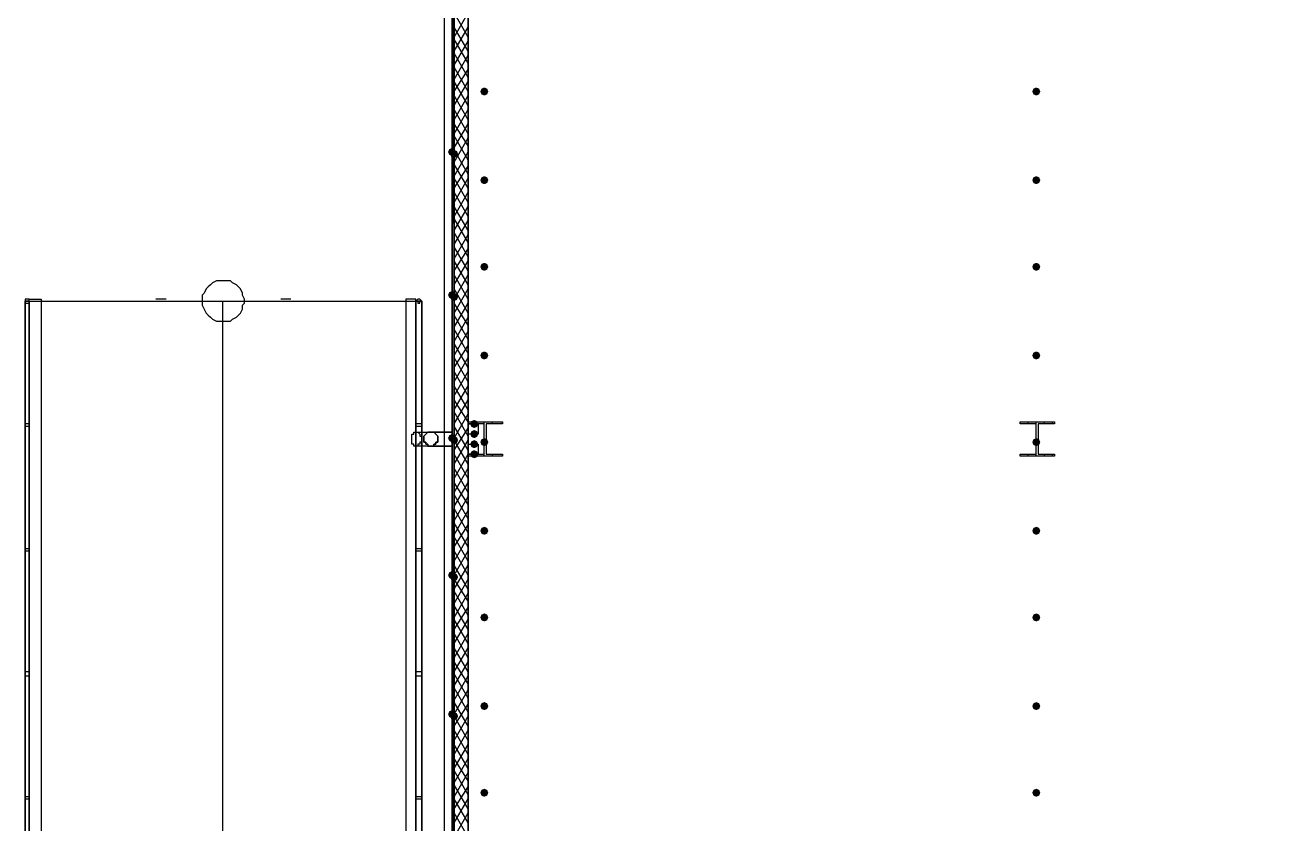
# Model space of a CAD drawing. Header units: millimetres. Extents: x 0 to 420, y 0 to 297.
# Drawn here: x 95.17 to 121.43, y 196.36 to 213.15 of the extents above; entities that cross this region are included whole.
import ezdxf

# ---------------------------------------------------------------- set-up
doc = ezdxf.new("R2010")
doc.units = ezdxf.units.MM
doc.layers.get('0').update_dxf_attribs({"linetype": 'CONTINUOUS'})

msp = doc.modelspace()

# ---------------------------------------------------------------- hatches: boundary and pattern name
at = {"true_color": 0x000007}
h = msp.add_hatch(color=0, dxfattribs=at)
h.paths.add_polyline_path([(104.182333, 222.504), (104.14, 222.504), (104.182333, 204.47)], flags=0)
h.paths.add_polyline_path([(104.14, 222.504), (104.182333, 204.47), (104.14, 204.47)], flags=0)
for points in [[(104.902, 211.751333), (104.877129, 211.691537), (104.817333, 211.666667), (104.757538, 211.691537), (104.732667, 211.751333), (104.757537, 211.811129), (104.817333, 211.836), (104.877129, 211.811129)], [(116.501333, 211.751333), (116.476463, 211.691537), (116.416667, 211.666667), (116.356871, 211.691537), (116.332, 211.751333), (116.356871, 211.811129), (116.416667, 211.836), (116.476462, 211.811129)], [(104.902, 209.888667), (104.877129, 209.828871), (104.817333, 209.804), (104.757538, 209.828871), (104.732667, 209.888667), (104.757537, 209.948462), (104.817333, 209.973333), (104.877129, 209.948463)], [(116.501333, 209.888667), (116.476463, 209.828871), (116.416667, 209.804), (116.356871, 209.828871), (116.332, 209.888667), (116.356871, 209.948462), (116.416667, 209.973333), (116.476462, 209.948463)], [(104.902, 208.068333), (104.877129, 208.008537), (104.817333, 207.983667), (104.757538, 208.008537), (104.732667, 208.068333), (104.757537, 208.128129), (104.817333, 208.153), (104.877129, 208.128129)], [(116.501333, 208.068333), (116.476463, 208.008537), (116.416667, 207.983667), (116.356871, 208.008537), (116.332, 208.068333), (116.356871, 208.128129), (116.416667, 208.153), (116.476462, 208.128129)], [(104.902, 206.205667), (104.877129, 206.145871), (104.817333, 206.121), (104.757538, 206.145871), (104.732667, 206.205667), (104.757537, 206.265462), (104.817333, 206.290333), (104.877129, 206.265463)], [(116.501333, 206.205667), (116.476463, 206.145871), (116.416667, 206.121), (116.356871, 206.145871), (116.332, 206.205667), (116.356871, 206.265462), (116.416667, 206.290333), (116.476462, 206.265463)], [(104.690333, 204.766333), (104.665463, 204.706537), (104.605667, 204.681667), (104.545871, 204.706537), (104.521, 204.766333), (104.545871, 204.826129), (104.605667, 204.851), (104.665462, 204.826129)], [(104.690333, 204.554667), (104.665463, 204.494871), (104.605667, 204.47), (104.545871, 204.494871), (104.521, 204.554667), (104.545871, 204.614462), (104.605667, 204.639333), (104.665462, 204.614463)], [(104.690333, 204.343), (104.665463, 204.283204), (104.605667, 204.258333), (104.545871, 204.283204), (104.521, 204.343), (104.545871, 204.402796), (104.605667, 204.427667), (104.665462, 204.402796)], [(104.902, 204.385333), (104.877129, 204.325537), (104.817333, 204.300667), (104.757538, 204.325537), (104.732667, 204.385333), (104.757537, 204.445129), (104.817333, 204.47), (104.877129, 204.445129)], [(116.501333, 204.385333), (116.476463, 204.325537), (116.416667, 204.300667), (116.356871, 204.325537), (116.332, 204.385333), (116.356871, 204.445129), (116.416667, 204.47), (116.476462, 204.445129)], [(104.690333, 204.131333), (104.665463, 204.071537), (104.605667, 204.046667), (104.545871, 204.071537), (104.521, 204.131333), (104.545871, 204.191129), (104.605667, 204.216), (104.665462, 204.191129)], [(104.902, 202.522667), (104.877129, 202.462871), (104.817333, 202.438), (104.757538, 202.462871), (104.732667, 202.522667), (104.757537, 202.582462), (104.817333, 202.607333), (104.877129, 202.582463)], [(116.501333, 202.522667), (116.476463, 202.462871), (116.416667, 202.438), (116.356871, 202.462871), (116.332, 202.522667), (116.356871, 202.582462), (116.416667, 202.607333), (116.476462, 202.582463)], [(104.902, 200.702333), (104.877129, 200.642537), (104.817333, 200.617667), (104.757538, 200.642537), (104.732667, 200.702333), (104.757537, 200.762129), (104.817333, 200.787), (104.877129, 200.762129)], [(116.501333, 200.702333), (116.476463, 200.642537), (116.416667, 200.617667), (116.356871, 200.642537), (116.332, 200.702333), (116.356871, 200.762129), (116.416667, 200.787), (116.476462, 200.762129)], [(104.902, 198.839667), (104.877129, 198.779871), (104.817333, 198.755), (104.757538, 198.779871), (104.732667, 198.839667), (104.757537, 198.899462), (104.817333, 198.924333), (104.877129, 198.899463)], [(116.501333, 198.839667), (116.476463, 198.779871), (116.416667, 198.755), (116.356871, 198.779871), (116.332, 198.839667), (116.356871, 198.899462), (116.416667, 198.924333), (116.476462, 198.899463)], [(104.902, 197.019333), (104.877129, 196.959537), (104.817333, 196.934667), (104.757538, 196.959537), (104.732667, 197.019333), (104.757537, 197.079129), (104.817333, 197.104), (104.877129, 197.079129)], [(116.501333, 197.019333), (116.476463, 196.959537), (116.416667, 196.934667), (116.356871, 196.959537), (116.332, 197.019333), (116.356871, 197.079129), (116.416667, 197.104), (116.476462, 197.079129)]]:
    msp.add_hatch(color=0, dxfattribs=at).paths.add_polyline_path(points, flags=0)
at = {"true_color": 0x0000fe}
for points in [[(104.224667, 210.481333), (104.199796, 210.421537), (104.14, 210.396667), (104.080204, 210.421537), (104.055333, 210.481333), (104.080204, 210.541129), (104.14, 210.566), (104.199796, 210.541129)], [(104.267, 210.439), (104.242129, 210.379204), (104.182333, 210.354333), (104.122538, 210.379204), (104.097667, 210.439), (104.122537, 210.498796), (104.182333, 210.523667), (104.242129, 210.498796)], [(104.224667, 207.475667), (104.199796, 207.415871), (104.14, 207.391), (104.080204, 207.415871), (104.055333, 207.475667), (104.080204, 207.535462), (104.14, 207.560333), (104.199796, 207.535463)], [(104.267, 207.433333), (104.242129, 207.373537), (104.182333, 207.348667), (104.122538, 207.373537), (104.097667, 207.433333), (104.122537, 207.493129), (104.182333, 207.518), (104.242129, 207.493129)], [(104.224667, 204.47), (104.199796, 204.410204), (104.14, 204.385333), (104.080204, 204.410204), (104.055333, 204.47), (104.080204, 204.529796), (104.14, 204.554667), (104.199796, 204.529796)], [(104.267, 204.427667), (104.242129, 204.367871), (104.182333, 204.343), (104.122538, 204.367871), (104.097667, 204.427667), (104.122537, 204.487462), (104.182333, 204.512333), (104.242129, 204.487463)], [(104.224667, 201.591333), (104.199796, 201.531537), (104.14, 201.506667), (104.080204, 201.531537), (104.055333, 201.591333), (104.080204, 201.651129), (104.14, 201.676), (104.199796, 201.651129)], [(104.267, 201.549), (104.242129, 201.489204), (104.182333, 201.464333), (104.122538, 201.489204), (104.097667, 201.549), (104.122537, 201.608796), (104.182333, 201.633667), (104.242129, 201.608796)], [(104.224667, 198.670333), (104.199796, 198.610537), (104.14, 198.585667), (104.080204, 198.610537), (104.055333, 198.670333), (104.080204, 198.730129), (104.14, 198.755), (104.199796, 198.730129)], [(104.267, 198.628), (104.242129, 198.568204), (104.182333, 198.543333), (104.122538, 198.568204), (104.097667, 198.628), (104.122537, 198.687796), (104.182333, 198.712667), (104.242129, 198.687796)]]:
    msp.add_hatch(color=0, dxfattribs=at).paths.add_polyline_path(points, flags=0)
at = {"true_color": 0x000007}
h = msp.add_hatch(color=0, dxfattribs=at)
h.paths.add_polyline_path([(104.182333, 204.427667), (104.14, 204.427667), (104.182333, 187.071)], flags=0)
h.paths.add_polyline_path([(104.14, 204.427667), (104.182333, 187.071), (104.14, 187.071)], flags=0)

# ---------------------------------------------------------------- linework, layer by layer
at = {"color": 0, "true_color": 0x000007}
for points in [[(103.970667, 105.029), (389.763, 105.029), (389.763, 222.715667), (103.970667, 222.715667)], [(104.182333, 222.504), (104.14, 222.504), (104.182333, 204.47)], [(104.14, 222.504), (104.182333, 204.47), (104.14, 204.47)], [(104.478667, 216.111667), (104.478667, 187.706), (133.688667, 187.706), (133.688667, 222.207667), (121.285, 222.207667), (121.285, 216.111667)], [(99.314, 206.925333), (99.398667, 206.925333), (99.483333, 206.925333), (99.525667, 206.967667), (99.610333, 207.01), (99.652667, 207.052333), (99.695, 207.094667), (99.737333, 207.179333), (99.737333, 207.264), (99.779667, 207.306333), (99.779667, 207.391), (99.737333, 207.475667), (99.737333, 207.518), (99.695, 207.602667), (99.652667, 207.645), (99.610333, 207.687333), (99.525667, 207.729667), (99.483333, 207.772), (99.398667, 207.772), (99.314, 207.772), (99.271667, 207.772), (99.187, 207.772), (99.102333, 207.729667), (99.06, 207.687333), (99.017667, 207.645), (98.975333, 207.602667), (98.933, 207.518), (98.890667, 207.475667), (98.890667, 207.391), (98.890667, 207.306333), (98.890667, 207.264), (98.933, 207.179333), (98.975333, 207.094667), (99.017667, 207.052333), (99.06, 207.01), (99.102333, 206.967667), (99.187, 206.925333), (99.271667, 206.925333)], [(95.25, 207.348667), (95.25, 207.391), (95.207667, 207.391), (95.165333, 207.391), (95.165333, 207.348667), (95.165333, 207.306333), (95.207667, 207.306333), (95.25, 207.306333)], [(95.165333, 181.271333), (95.165333, 207.348667), (95.25, 207.348667), (95.25, 181.271333), (95.165333, 181.271333), (95.165333, 207.348667), (95.25, 207.348667), (95.25, 181.271333), (95.165333, 181.271333), (95.165333, 207.348667), (95.25, 207.348667), (95.25, 181.271333), (95.165333, 181.271333), (95.165333, 207.348667), (95.25, 207.348667), (95.25, 181.271333), (95.165333, 181.271333), (95.25, 181.271333), (95.25, 207.348667), (95.165333, 207.348667)], [(95.377, 181.271333), (95.25, 181.271333), (95.25, 207.391), (95.504, 207.391), (95.504, 181.271333)], [(103.293333, 181.271333), (103.378, 181.271333), (103.378, 207.391), (103.166333, 207.391), (103.166333, 181.271333)], [(103.505, 207.348667), (103.462667, 207.391), (103.420333, 207.391), (103.378, 207.348667), (103.420333, 207.348667), (103.420333, 207.306333), (103.462667, 207.306333), (103.462667, 207.348667)], [(103.378, 181.271333), (103.378, 207.348667), (103.505, 207.348667), (103.505, 181.271333), (103.378, 181.271333), (103.378, 207.348667), (103.505, 207.348667), (103.505, 181.271333), (103.378, 181.271333), (103.378, 207.348667), (103.505, 207.348667), (103.505, 181.271333), (103.378, 181.271333), (103.378, 207.348667), (103.505, 207.348667), (103.505, 181.271333), (103.378, 181.271333), (103.505, 181.271333), (103.505, 207.348667), (103.378, 207.348667)], [(95.165333, 204.724), (95.25, 204.724), (95.25, 204.766333), (95.165333, 204.766333)], [(103.378, 204.724), (103.505, 204.724), (103.505, 204.766333), (103.378, 204.766333)], [(104.14, 204.173667), (104.14, 204.300667), (103.716667, 204.300667), (103.674333, 204.300667), (103.632, 204.300667), (103.632, 204.343), (103.589667, 204.343), (103.589667, 204.385333), (103.547333, 204.385333), (103.547333, 204.427667), (103.547333, 204.47), (103.547333, 204.512333), (103.589667, 204.554667), (103.632, 204.597), (103.674333, 204.597), (103.716667, 204.597), (104.14, 204.597), (104.14, 204.724), (104.14, 204.597), (103.716667, 204.597), (103.674333, 204.597), (103.632, 204.597), (103.589667, 204.554667), (103.547333, 204.512333), (103.547333, 204.47), (103.547333, 204.427667), (103.547333, 204.385333), (103.589667, 204.385333), (103.589667, 204.343), (103.632, 204.343), (103.632, 204.300667), (103.674333, 204.300667), (103.716667, 204.300667), (104.14, 204.300667), (104.14, 204.173667), (104.14, 204.300667), (103.716667, 204.300667), (103.674333, 204.300667), (103.632, 204.300667), (103.632, 204.343), (103.589667, 204.343), (103.589667, 204.385333), (103.547333, 204.385333), (103.547333, 204.427667), (103.547333, 204.47), (103.547333, 204.512333), (103.589667, 204.554667), (103.632, 204.597), (103.674333, 204.597), (103.716667, 204.597), (104.14, 204.597), (104.14, 204.724), (104.14, 204.597), (103.716667, 204.597), (103.674333, 204.597), (103.632, 204.597), (103.589667, 204.554667), (103.547333, 204.512333), (103.547333, 204.47), (103.547333, 204.427667), (103.547333, 204.385333), (103.589667, 204.385333), (103.589667, 204.343), (103.632, 204.343), (103.632, 204.300667), (103.674333, 204.300667), (103.716667, 204.300667), (104.14, 204.300667), (104.14, 204.173667), (104.14, 204.300667), (103.716667, 204.300667), (103.674333, 204.300667), (103.632, 204.300667), (103.632, 204.343), (103.589667, 204.343), (103.589667, 204.385333), (103.547333, 204.385333), (103.547333, 204.427667), (103.547333, 204.47), (103.547333, 204.512333), (103.589667, 204.554667), (103.632, 204.597), (103.674333, 204.597), (103.716667, 204.597), (104.14, 204.597), (104.14, 204.724), (104.14, 204.597), (103.716667, 204.597), (103.674333, 204.597), (103.632, 204.597), (103.589667, 204.554667), (103.547333, 204.512333), (103.547333, 204.47), (103.547333, 204.427667), (103.547333, 204.385333), (103.589667, 204.385333), (103.589667, 204.343), (103.632, 204.343), (103.632, 204.300667), (103.674333, 204.300667), (103.716667, 204.300667), (104.14, 204.300667)], [(105.198333, 204.089), (104.478667, 204.089), (104.478667, 204.131333), (104.817333, 204.131333), (104.817333, 204.766333), (104.478667, 204.766333), (104.478667, 204.808667), (105.198333, 204.808667), (105.198333, 204.766333), (104.859667, 204.766333), (104.859667, 204.131333), (105.198333, 204.131333)], [(104.690333, 204.554667), (104.478667, 204.554667), (104.478667, 204.766333), (104.690333, 204.766333), (104.690333, 204.554667), (104.478667, 204.554667), (104.478667, 204.766333), (104.690333, 204.766333)], [(116.797667, 204.089), (116.078, 204.089), (116.078, 204.131333), (116.416667, 204.131333), (116.416667, 204.766333), (116.078, 204.766333), (116.078, 204.808667), (116.797667, 204.808667), (116.797667, 204.766333), (116.459, 204.766333), (116.459, 204.131333), (116.797667, 204.131333)], [(103.378, 204.300667), (103.335667, 204.300667), (103.335667, 204.343), (103.293333, 204.343), (103.293333, 204.385333), (103.293333, 204.427667), (103.293333, 204.47), (103.293333, 204.512333), (103.293333, 204.554667), (103.335667, 204.554667), (103.335667, 204.597), (103.378, 204.597), (103.420333, 204.597), (103.462667, 204.554667), (103.462667, 204.512333), (103.505, 204.512333), (103.505, 204.47), (103.505, 204.427667), (103.505, 204.385333), (103.462667, 204.385333), (103.462667, 204.343), (103.420333, 204.343), (103.420333, 204.300667)], [(103.716667, 204.300667), (103.759, 204.300667), (103.759, 204.343), (103.801333, 204.343), (103.801333, 204.385333), (103.843667, 204.385333), (103.843667, 204.427667), (103.843667, 204.47), (103.843667, 204.512333), (103.801333, 204.554667), (103.759, 204.597), (103.716667, 204.597), (103.674333, 204.597), (103.632, 204.597), (103.589667, 204.554667), (103.547333, 204.512333), (103.547333, 204.47), (103.547333, 204.427667), (103.547333, 204.385333), (103.589667, 204.385333), (103.589667, 204.343), (103.632, 204.343), (103.632, 204.300667), (103.674333, 204.300667), (103.716667, 204.300667), (103.674333, 204.300667), (103.632, 204.300667), (103.632, 204.343), (103.589667, 204.343), (103.589667, 204.385333), (103.547333, 204.385333), (103.547333, 204.427667), (103.547333, 204.47), (103.547333, 204.512333), (103.589667, 204.554667), (103.632, 204.597), (103.674333, 204.597), (103.716667, 204.597), (103.759, 204.597), (103.801333, 204.554667), (103.843667, 204.512333), (103.843667, 204.47), (103.843667, 204.427667), (103.843667, 204.385333), (103.801333, 204.385333), (103.801333, 204.343), (103.759, 204.343), (103.759, 204.300667)], [(103.716667, 204.597), (103.759, 204.597), (103.801333, 204.554667), (103.843667, 204.512333), (103.843667, 204.47), (103.843667, 204.427667), (103.843667, 204.385333), (103.801333, 204.385333), (103.801333, 204.343), (103.759, 204.343), (103.759, 204.300667), (103.716667, 204.300667), (103.674333, 204.300667), (103.632, 204.300667), (103.632, 204.343), (103.589667, 204.343), (103.589667, 204.385333), (103.547333, 204.385333), (103.547333, 204.427667), (103.547333, 204.47), (103.547333, 204.512333), (103.589667, 204.554667), (103.632, 204.597), (103.674333, 204.597)], [(104.182333, 204.427667), (104.14, 204.427667), (104.182333, 187.071)], [(104.14, 204.427667), (104.182333, 187.071), (104.14, 187.071)], [(104.14, 204.427667), (104.14, 187.071), (104.182333, 187.071), (104.182333, 204.427667)], [(104.14, 204.427667), (104.14, 187.071), (104.182333, 187.071), (104.182333, 204.427667)], [(104.690333, 204.131333), (104.478667, 204.131333), (104.478667, 204.343), (104.690333, 204.343), (104.690333, 204.131333), (104.478667, 204.131333), (104.478667, 204.343), (104.690333, 204.343)], [(95.165333, 202.099333), (95.25, 202.099333), (95.25, 202.141667), (95.165333, 202.141667)], [(103.378, 202.099333), (103.505, 202.099333), (103.505, 202.141667), (103.378, 202.141667)], [(95.165333, 199.474667), (95.25, 199.474667), (95.25, 199.559333), (95.165333, 199.559333)], [(103.378, 199.474667), (103.505, 199.474667), (103.505, 199.559333), (103.378, 199.559333)], [(95.165333, 196.892333), (95.25, 196.892333), (95.25, 196.934667), (95.165333, 196.934667)], [(103.378, 196.892333), (103.505, 196.892333), (103.505, 196.934667), (103.378, 196.934667)]]:
    msp.add_lwpolyline(points, close=True, dxfattribs=at)
for points in [[(104.14, 222.546333), (104.14, 204.47), (104.182333, 204.47)], [(104.14, 222.546333), (104.14, 204.47), (104.182333, 204.47)], [(104.14, 204.47), (104.14, 222.504), (104.182333, 204.47), (104.182333, 222.504)], [(104.182333, 204.47), (104.182333, 222.504)], [(104.182333, 204.47), (104.182333, 222.504)], [(104.182333, 222.504), (104.182333, 167.216667)], [(104.478667, 187.706), (104.478667, 216.111667)], [(104.182333, 212.894333), (104.478667, 213.402333)], [(104.478667, 212.894333), (104.182333, 213.402333)], [(104.182333, 212.598), (104.478667, 213.106)], [(104.478667, 212.598), (104.182333, 213.106)], [(104.478667, 212.344), (104.182333, 212.852)], [(104.182333, 212.301667), (104.478667, 212.809667)], [(104.478667, 212.047667), (104.182333, 212.555667)], [(104.182333, 212.005333), (104.478667, 212.513333)], [(104.478667, 211.751333), (104.182333, 212.259333)], [(104.182333, 211.751333), (104.478667, 212.217)], [(104.182333, 211.455), (104.478667, 211.963)], [(104.478667, 211.455), (104.182333, 211.963)], [(104.182333, 211.158667), (104.478667, 211.666667)], [(104.478667, 211.158667), (104.182333, 211.666667)], [(104.182333, 210.862333), (104.478667, 211.370333)], [(104.478667, 210.862333), (104.182333, 211.370333)], [(104.182333, 210.566), (104.478667, 211.074)], [(104.478667, 210.608333), (104.182333, 211.074)], [(104.478667, 210.312), (104.182333, 210.82)], [(104.182333, 210.269667), (104.478667, 210.777667)], [(104.478667, 210.015667), (104.182333, 210.523667)], [(104.182333, 209.973333), (104.478667, 210.481333)], [(104.478667, 209.719333), (104.182333, 210.227333)], [(104.182333, 209.719333), (104.478667, 210.185)], [(104.182333, 209.423), (104.478667, 209.931)], [(104.478667, 209.423), (104.182333, 209.931)], [(104.182333, 209.126667), (104.478667, 209.634667)], [(104.478667, 209.126667), (104.182333, 209.634667)], [(104.182333, 208.830333), (104.478667, 209.338333)], [(104.478667, 208.830333), (104.182333, 209.338333)], [(104.478667, 208.576333), (104.182333, 209.084333)], [(104.182333, 208.534), (104.478667, 209.042)], [(104.478667, 208.28), (104.182333, 208.788)], [(104.182333, 208.237667), (104.478667, 208.745667)], [(104.478667, 207.983667), (104.182333, 208.491667)], [(104.182333, 207.983667), (104.478667, 208.449333)], [(104.182333, 207.687333), (104.478667, 208.195333)], [(104.478667, 207.687333), (104.182333, 208.195333)], [(104.182333, 207.391), (104.478667, 207.899)], [(104.478667, 207.391), (104.182333, 207.899)], [(104.182333, 207.094667), (104.478667, 207.602667)], [(104.478667, 207.094667), (104.182333, 207.602667)], [(95.25, 207.348667), (103.378, 207.348667)], [(95.25, 207.348667), (95.25, 181.271333), (103.378, 181.271333), (103.378, 207.348667)], [(99.314, 207.348667), (99.314, 181.271333), (95.25, 185.250667)], [(98.128667, 207.391), (97.917, 207.391)], [(100.753333, 207.391), (100.541667, 207.391)], [(104.182333, 206.798333), (104.478667, 207.306333)], [(104.478667, 206.840667), (104.182333, 207.306333)], [(104.478667, 206.544333), (104.182333, 207.052333)], [(104.182333, 206.502), (104.478667, 207.01)], [(104.478667, 206.248), (104.182333, 206.756)], [(104.182333, 206.205667), (104.478667, 206.713667)], [(104.478667, 205.951667), (104.182333, 206.459667)], [(104.182333, 205.951667), (104.478667, 206.417333)], [(104.182333, 205.655333), (104.478667, 206.163333)], [(104.478667, 205.655333), (104.182333, 206.163333)], [(104.182333, 205.359), (104.478667, 205.867)], [(104.478667, 205.359), (104.182333, 205.867)], [(104.182333, 205.062667), (104.478667, 205.570667)], [(104.478667, 205.062667), (104.182333, 205.570667)], [(104.182333, 204.766333), (104.478667, 205.274333)], [(104.478667, 204.808667), (104.182333, 205.274333)], [(104.478667, 204.512333), (104.182333, 205.020333)], [(104.182333, 204.47), (104.478667, 204.978)], [(104.478667, 204.216), (104.182333, 204.724)], [(104.182333, 204.216), (104.478667, 204.681667)], [(104.478667, 204.766333), (104.478667, 204.808667)], [(104.648, 204.766333), (104.648, 204.808667)], [(104.817333, 204.089), (104.817333, 204.808667)], [(104.986667, 204.766333), (104.986667, 204.808667)], [(105.198333, 204.766333), (105.198333, 204.808667)], [(116.078, 204.766333), (116.078, 204.808667)], [(116.247333, 204.766333), (116.247333, 204.808667)], [(116.416667, 204.089), (116.416667, 204.808667)], [(116.586, 204.766333), (116.586, 204.808667)], [(116.755333, 204.766333), (116.755333, 204.808667)], [(103.378, 204.597), (103.716667, 204.597)], [(104.14, 187.071), (104.14, 204.427667), (104.182333, 187.071), (104.182333, 204.427667)], [(104.182333, 203.919667), (104.478667, 204.427667)], [(104.478667, 203.919667), (104.182333, 204.427667)], [(103.716667, 204.300667), (103.378, 204.300667)], [(104.182333, 203.623333), (104.478667, 204.131333)], [(104.478667, 203.623333), (104.182333, 204.131333)], [(104.478667, 204.089), (104.478667, 204.131333)], [(104.648, 204.089), (104.648, 204.131333)], [(104.986667, 204.089), (104.986667, 204.131333)], [(105.198333, 204.089), (105.198333, 204.131333)], [(116.078, 204.089), (116.078, 204.131333)], [(116.247333, 204.089), (116.247333, 204.131333)], [(116.586, 204.089), (116.586, 204.131333)], [(116.755333, 204.089), (116.755333, 204.131333)], [(104.182333, 203.327), (104.478667, 203.835)], [(104.478667, 203.327), (104.182333, 203.835)], [(104.182333, 203.030667), (104.478667, 203.538667)], [(104.478667, 203.073), (104.182333, 203.538667)], [(104.478667, 202.776667), (104.182333, 203.284667)], [(104.182333, 202.734333), (104.478667, 203.242333)], [(104.478667, 202.480333), (104.182333, 202.988333)], [(104.182333, 202.438), (104.478667, 202.946)], [(104.478667, 202.184), (104.182333, 202.692)], [(104.182333, 202.184), (104.478667, 202.649667)], [(104.182333, 201.887667), (104.478667, 202.395667)], [(104.478667, 201.887667), (104.182333, 202.395667)], [(104.182333, 201.591333), (104.478667, 202.099333)], [(104.478667, 201.591333), (104.182333, 202.099333)], [(104.182333, 201.295), (104.478667, 201.803)], [(104.478667, 201.295), (104.182333, 201.803)], [(104.182333, 200.998667), (104.478667, 201.506667)], [(104.478667, 201.041), (104.182333, 201.506667)], [(104.478667, 200.744667), (104.182333, 201.252667)], [(104.182333, 200.702333), (104.478667, 201.210333)], [(104.478667, 200.448333), (104.182333, 200.956333)], [(104.182333, 200.448333), (104.478667, 200.914)], [(104.182333, 200.152), (104.478667, 200.66)], [(104.478667, 200.152), (104.182333, 200.66)], [(104.182333, 199.855667), (104.478667, 200.363667)], [(104.478667, 199.855667), (104.182333, 200.363667)], [(104.182333, 199.559333), (104.478667, 200.067333)], [(104.478667, 199.559333), (104.182333, 200.067333)], [(104.182333, 199.263), (104.478667, 199.771)], [(104.478667, 199.305333), (104.182333, 199.771)], [(104.478667, 199.009), (104.182333, 199.517)], [(104.182333, 198.966667), (104.478667, 199.474667)], [(104.478667, 198.712667), (104.182333, 199.220667)], [(104.182333, 198.670333), (104.478667, 199.178333)], [(95.25, 198.882), (95.25, 198.670333)], [(103.378, 198.670333), (103.378, 198.755), (103.378, 198.882)], [(104.478667, 198.416333), (104.182333, 198.924333)], [(104.182333, 198.416333), (104.478667, 198.882)], [(104.182333, 198.12), (104.478667, 198.628)], [(104.478667, 198.12), (104.182333, 198.628)], [(104.182333, 197.823667), (104.478667, 198.331667)], [(104.478667, 197.823667), (104.182333, 198.331667)], [(104.182333, 197.527333), (104.478667, 198.035333)], [(104.478667, 197.527333), (104.182333, 198.035333)], [(104.182333, 197.231), (104.478667, 197.739)], [(104.478667, 197.273333), (104.182333, 197.739)], [(104.478667, 196.977), (104.182333, 197.485)], [(104.182333, 196.934667), (104.478667, 197.442667)], [(104.478667, 196.680667), (104.182333, 197.188667)], [(104.182333, 196.680667), (104.478667, 197.146333)], [(104.182333, 196.384333), (104.478667, 196.892333)], [(104.478667, 196.384333), (104.182333, 196.892333)], [(104.182333, 196.088), (104.478667, 196.596)], [(104.478667, 196.088), (104.182333, 196.596)]]:
    msp.add_lwpolyline(points, dxfattribs=at)

doc.saveas('drawing.dxf')
